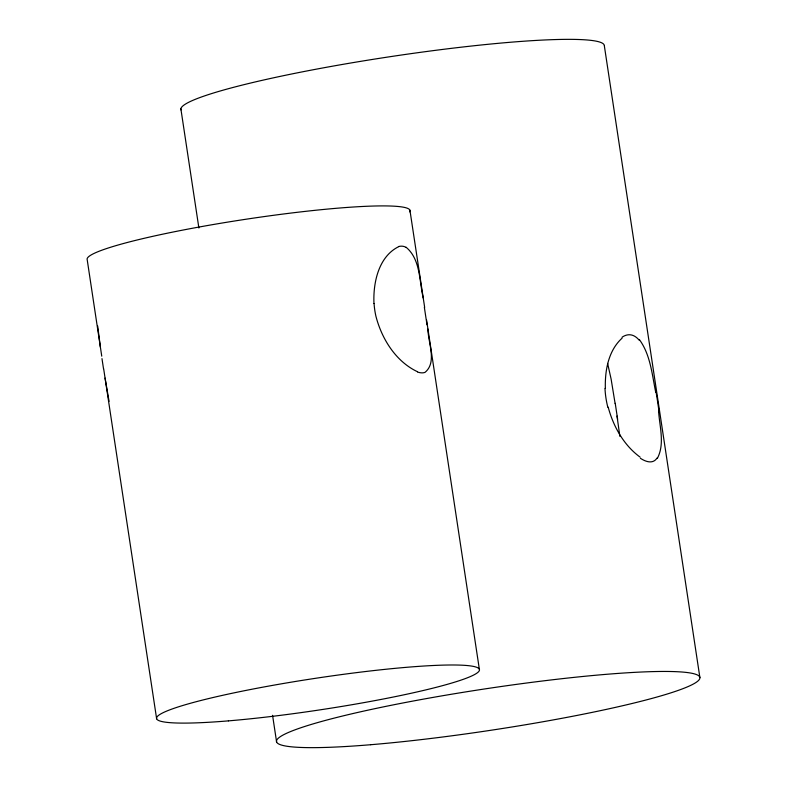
<?xml version="1.0" encoding="UTF-8"?>
<svg xmlns="http://www.w3.org/2000/svg" width="787" height="787" viewBox="0 0 787 787"><rect width="100%" height="100%" fill="white"/><g stroke="black" fill="none" stroke-linecap="round" stroke-linejoin="round"><path stroke-width="1.18" d="M657.312 458.467C665.005 444.025 659.565 426.564 658.581 411.109M622.094 338.154C608.302 350.599 604.819 370.736 605.36 388.503M398.586 246.715C378.498 256.68 373.008 282.907 373.973 303.497M417.494 371.739C395.723 361.469 381.695 338.774 375.871 316.049A59.104 42.419 75.6 0 1 374.071 303.507M406.151 247.305C420.612 259.356 419.225 281.166 423.258 298.076M640.087 457.119C623.737 445.196 613.358 426.446 608.184 407.174M639.319 339.502C650.495 354.711 652.039 374.484 655.758 392.438M607.613 363.417L611.125 379.137L615.109 403.505M109.068 401.35L105.064 378.094M409.929 210.218L424.675 307.461M426.574 320.014L479.362 669.304M101.749 356.157L87.2 259.7A163.293 15.937 -8.6 0 1 250.886 218.501A163.293 15.937 -8.6 0 1 409.702 211.87M156.633 718.787L103.648 368.709M604.288 45.469L699.889 677.568M180.872 108.862L198.885 227.994M272.568 715.324L276.611 742.072M617.008 416.038L619.861 436.352M427.941 329.055C427.99 342.542 437.306 362.217 425.059 372.33A59.901 19.39 56.8 0 1 417.651 372.064M100.382 347.116L97.667 325.926M427.016 324.815A59.104 1.003 81.5 0 1 424.35 307.245M398.606 246.547A59.901 23.699 -78 0 1 406.122 247.393M101.976 358.626A59.104 0.561 81.4 0 1 103.49 368.611M180.98 109.895A214.113 20.895 -8.6 0 1 385.01 57.471A214.113 20.895 -8.6 0 1 604.17 45.007M607.83 407.272A61.366 39.842 76.6 0 1 604.996 388.434M622.055 337.23A62.016 25.046 -84.9 0 1 639.152 340.171M656.092 392.152A61.366 6.06 80.9 0 1 659.073 412.004M657.037 457.995A62.016 21.2 63.4 0 1 640.402 458.28M615.227 403.318A59.596 0.62 81.4 0 1 617.638 419.343M228.417 720.872A163.293 15.937 -8.6 0 0 479.135 670.957A163.293 15.937 -8.6 0 0 246.449 690.317A163.293 15.937 -8.6 0 0 228.417 720.872M370.707 744.718A214.113 20.895 -8.6 0 0 699.466 679.26A214.113 20.895 -8.6 0 0 394.346 704.66A214.113 20.895 -8.6 0 0 370.707 744.718"/></g></svg>
